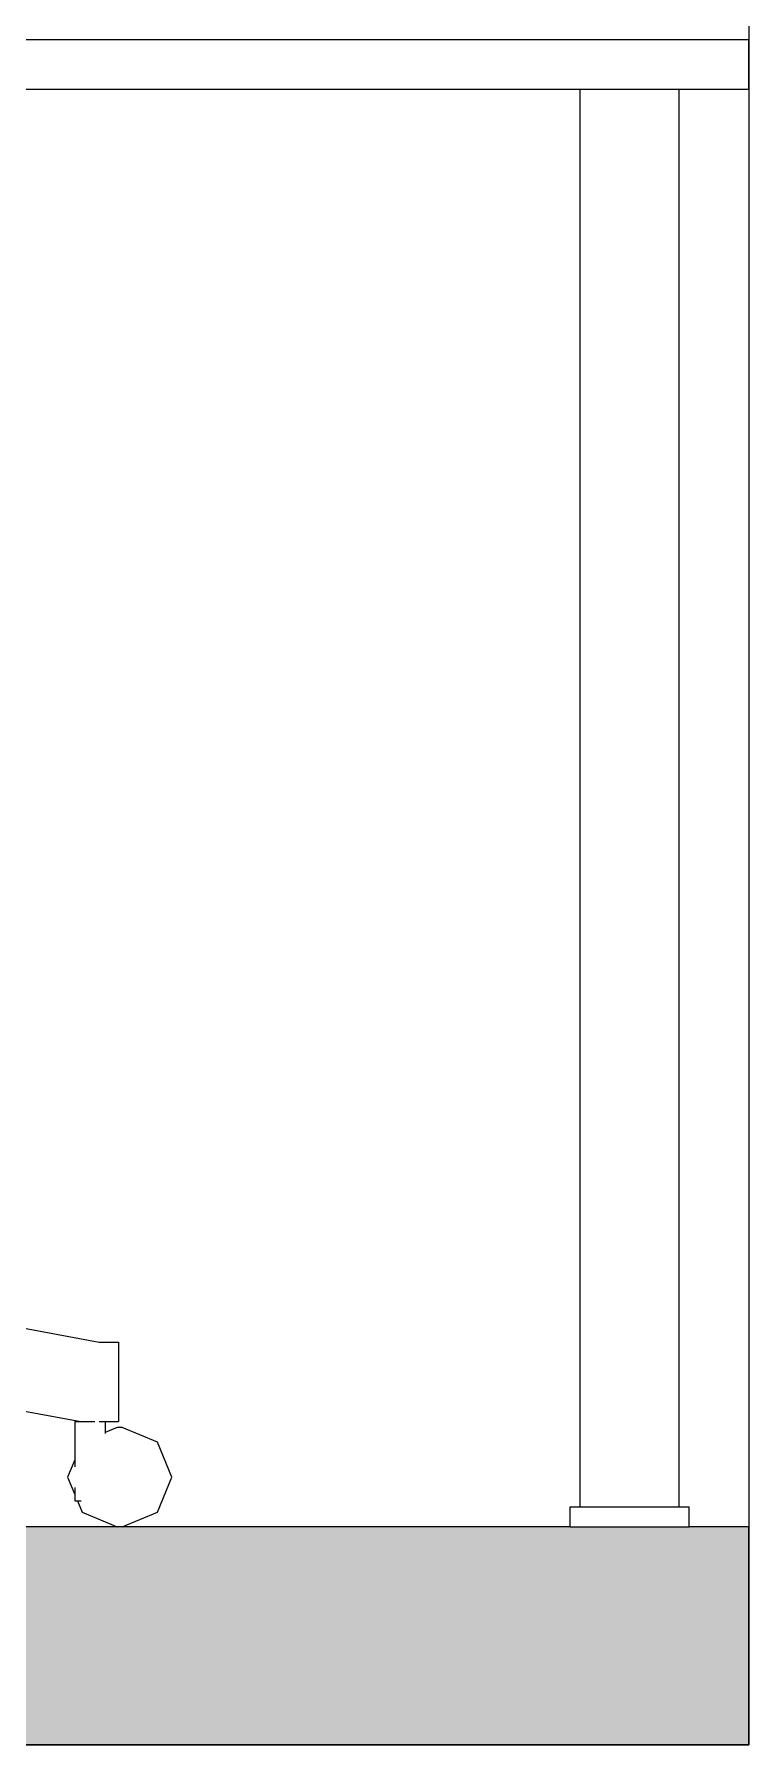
# Model space of a CAD drawing. Header units: millimetres. Extents: x 2336463 to 2579121, y 595385 to 778077.
# Drawn here: x 2526734 to 2527094, y 663476 to 664339 of the extents above; entities that cross this region are included whole.
import ezdxf

# ---------------------------------------------------------------- set-up
doc = ezdxf.new("R2010")
doc.units = ezdxf.units.MM
doc.header["$MEASUREMENT"] = 0
doc.linetypes.add('Wipeout_Contour', pattern=[1000, 0, -1000])
doc.layers.add('1 Планировка_Ном._пера__1', color=7, linetype='Continuous', lineweight=13)
doc.layers.add('Конструктив - Стены Несущие_Ном._пера__1', color=7, linetype='Continuous', lineweight=13)
doc.layers.add('Интерьер - Мебель', color=7, linetype='Continuous')
doc.layers.add('Интерьер - Мебель_Ном._пера__62', color=7, linetype='Continuous', lineweight=25, true_color=0xaaaaaa)

msp = doc.modelspace()

# ---------------------------------------------------------------- hatches: boundary and pattern name
at = {"layer": 'Конструктив - Стены Несущие_Ном._пера__1', "linetype": 'Continuous', "lineweight": 13}
h = msp.add_hatch(dxfattribs=at)
h.set_pattern_fill('AR_CONC', style=0, pattern_type=2)
h.set_pattern_definition([(50, (2086872.01, 585813.69), (-182.18467, 15.939086), [19.05, -209.55]), (355, (2086872.01, 585813.69), (-35.24342, 191.056845), [15.24, -167.640584]), (100.451445, (2086887.2, 585812.36), (146.94125, 175.11775), [16.19001, -178.090245]), (46.1842, (2086872.01, 585864.49), (-271.07904, 42.04233), [28.575, -314.325]), (96.63556, (2086894.6, 585860.98), (237.40413, 247.42612), [24.28502, -267.1356]), (351.18415, (2086872.01, 585864.49), (237.40413, 247.42612), [22.85997, -251.45973]), (21, (2086897.41, 585851.79), (-151.61439, 102.2652), [19.05, -209.55]), (326, (2086897.41, 585851.79), (61.80203, 184.18797), [15.24, -167.64]), (71.451445, (2086910.05, 585843.26), (213.41642, 81.92277), [16.19001, -178.08994]), (37.5, (2086872.015, 585813.686), (3.088603, 84.555039), [0, -165.608, 0, -170.18, 0, -168.275]), (7.5, (2086872.015, 585813.69), (66.819663, 100.180575), [0, -97.028, 0, -161.798, 0, -64.135]), (327.5, (2086815.37, 585813.686), (-135.590595, 5.728744), [0, -63.5, 0, -198.12, 0, -262.89]), (317.5, (2086789.97, 585813.69), (148.12918, 25.42649), [0, -82.55, 0, -131.572, 0, -186.69])])
h.paths.add_polyline_path([(2521493.96, 663476.17), (2527093.96, 663476.17), (2527093.96, 663586.17), (2521493.96, 663586.17)])

# ---------------------------------------------------------------- linework, layer by layer
at = {"layer": '1 Планировка_Ном._пера__1', "color": 7, "linetype": 'Continuous', "lineweight": 13}
msp.add_line((2527093.96, 663476.17), (2521493.96, 663476.17), dxfattribs=at)
at = {"layer": 'Конструктив - Стены Несущие_Ном._пера__1', "color": 7, "linetype": 'Continuous', "lineweight": 13, "flags": 128}
msp.add_lwpolyline([(2521493.96, 663476.17), (2527093.96, 663476.17), (2527093.96, 663586.17), (2521493.96, 663586.17)], close=True, dxfattribs=at)

# ---------------------------------------------------------------- wipeouts: each hides what was drawn before it
at = {"color": 254, "linetype": 'Wipeout_Contour', "lineweight": 0, "ltscale": 10449495.82333774}
msp.add_wipeout([(2527093.96, 664336.17), (2525893.96, 664336.17), (2525893.96, 664311.17), (2527093.96, 664311.17)], dxfattribs=at).dxf.layer = 'Интерьер - Мебель'
at = {"color": 254, "linetype": 'Wipeout_Contour', "lineweight": 0, "ltscale": 15674341.37120952}
msp.add_wipeout([(2526766.61, 663679.17), (2526532.76, 663723.31), (2526671.8, 663679.17), (2526674.49, 663679.17), (2526674.49, 663656.56), (2526766.61, 663639.17)], dxfattribs=at).dxf.layer = 'Интерьер - Мебель'
at = {"color": 254, "linetype": 'Wipeout_Contour', "lineweight": 0, "ltscale": 7837329.971659204}
msp.add_wipeout([(2526754.29, 663605.91), (2526754.29, 663599.17), (2526757.51, 663599.17)], dxfattribs=at).dxf.layer = 'Интерьер - Мебель'

# ---------------------------------------------------------------- next in the draw order: linework, layer by layer
at = {"layer": '1 Планировка_Ном._пера__1', "color": 7, "linetype": 'Continuous', "lineweight": 13}
msp.add_line((2527093.96, 668516.17), (2527093.96, 663476.17), dxfattribs=at)
at = {"layer": 'Интерьер - Мебель_Ном._пера__62', "color": 253, "linetype": 'Continuous', "lineweight": 25, "true_color": 0xaaaaaa}
for p, q in [((2525953.96, 664336.17), (2527033.96, 664336.17)), ((2527033.96, 664336.17), (2527063.96, 664336.17)), ((2527063.96, 664336.17), (2527093.96, 664336.17)), ((2527093.96, 664311.17), (2527093.96, 664336.17))]:
    msp.add_line(p, q, dxfattribs=at)

# ---------------------------------------------------------------- next in the draw order: wipeouts: each hides what was drawn before it
at = {"color": 254, "linetype": 'Wipeout_Contour', "lineweight": 0, "ltscale": 10451126.16041707}
msp.add_wipeout([(2527008.96, 663596.17), (2527016.28, 663596.17), (2527016.28, 664311.17), (2527008.96, 664311.17)], dxfattribs=at).dxf.layer = 'Интерьер - Мебель'
at = {"color": 254, "linetype": 'Wipeout_Contour', "lineweight": 0, "ltscale": 10449675.84054886}
msp.add_wipeout([(2526766.61, 663639.17), (2526674.49, 663656.56), (2526674.49, 663654.44), (2526757.28, 663639.17)], dxfattribs=at).dxf.layer = 'Интерьер - Мебель'

# ---------------------------------------------------------------- next in the draw order: wipeouts: each hides what was drawn before it
at = {"color": 254, "linetype": 'Wipeout_Contour', "lineweight": 0, "ltscale": 10451174.51909354}
msp.add_wipeout([(2527016.28, 663596.17), (2527033.96, 663596.17), (2527033.96, 664311.17), (2527016.28, 664311.17)], dxfattribs=at).dxf.layer = 'Интерьер - Мебель'
at = {"color": 254, "linetype": 'Wipeout_Contour', "lineweight": 0, "ltscale": 10449892.00652955}
msp.add_wipeout([(2526766.61, 663679.17), (2526766.61, 663639.17), (2526775.39, 663639.17), (2526775.39, 663679.17)], dxfattribs=at).dxf.layer = 'Интерьер - Мебель'
at = {"color": 254, "linetype": 'Wipeout_Contour', "lineweight": 0, "ltscale": 10449805.42625935}
msp.add_wipeout([(2526758.29, 663639.17), (2526754.29, 663639.17), (2526754.29, 663616.42), (2526758.29, 663624.8)], dxfattribs=at).dxf.layer = 'Интерьер - Мебель'

# ---------------------------------------------------------------- next in the draw order: linework, layer by layer
at = {"layer": 'Интерьер - Мебель_Ном._пера__62', "color": 253, "linetype": 'Continuous', "lineweight": 25, "true_color": 0xaaaaaa}
msp.add_line((2526516.47, 663726.39), (2526766.61, 663679.17), dxfattribs=at)

# ---------------------------------------------------------------- next in the draw order: wipeouts: each hides what was drawn before it
at = {"color": 254, "linetype": 'Wipeout_Contour', "lineweight": 0, "ltscale": 10451242.90861289}
msp.add_wipeout([(2527033.96, 663596.17), (2527051.64, 663596.17), (2527051.64, 664311.17), (2527033.96, 664311.17)], dxfattribs=at).dxf.layer = 'Интерьер - Мебель'
at = {"color": 254, "linetype": 'Wipeout_Contour', "lineweight": 0, "ltscale": 10449910.7540068}
msp.add_wipeout([(2526776.3, 663679.17), (2526775.39, 663679.17), (2526775.39, 663639.17), (2526776.3, 663639.17)], dxfattribs=at).dxf.layer = 'Интерьер - Мебель'
at = {"color": 254, "linetype": 'Wipeout_Contour', "lineweight": 0, "ltscale": 10449851.59438322}
msp.add_wipeout([(2526764.43, 663630.64), (2526769.12, 663632.73), (2526769.12, 663639.17), (2526764.43, 663639.17)], dxfattribs=at).dxf.layer = 'Интерьер - Мебель'
at = {"color": 254, "linetype": 'Wipeout_Contour', "lineweight": 0, "ltscale": 10450741.18135641}
msp.add_wipeout([(2527003.96, 663586.17), (2527012.75, 663586.17), (2527012.75, 663596.17), (2527003.96, 663596.17)], dxfattribs=at).dxf.layer = 'Интерьер - Мебель'

# ---------------------------------------------------------------- next in the draw order: linework, layer by layer
at = {"layer": 'Интерьер - Мебель_Ном._пера__62', "color": 253, "linetype": 'Continuous', "lineweight": 25, "true_color": 0xaaaaaa}
for p, q in [((2526766.61, 663679.17), (2526775.39, 663679.17)), ((2526775.39, 663679.17), (2526776.3, 663679.17)), ((2527003.96, 663586.17), (2527003.96, 663596.17))]:
    msp.add_line(p, q, dxfattribs=at)

# ---------------------------------------------------------------- next in the draw order: wipeouts: each hides what was drawn before it
at = {"color": 254, "linetype": 'Wipeout_Contour', "lineweight": 0, "ltscale": 10451291.2673222}
msp.add_wipeout([(2527051.64, 663596.17), (2527058.96, 663596.17), (2527058.96, 664311.17), (2527051.64, 664311.17)], dxfattribs=at).dxf.layer = 'Интерьер - Мебель'
at = {"color": 254, "linetype": 'Wipeout_Contour', "lineweight": 0, "ltscale": 13062283.49028305}
msp.add_wipeout([(2526758.29, 663639.17), (2526758.29, 663624.8), (2526760, 663628.84), (2526764.43, 663630.64), (2526764.43, 663639.17)], dxfattribs=at).dxf.layer = 'Интерьер - Мебель'
at = {"color": 254, "linetype": 'Wipeout_Contour', "lineweight": 0, "ltscale": 10449862.19699448}
msp.add_wipeout([(2526769.12, 663639.17), (2526769.12, 663632.73), (2526769.6, 663633.19), (2526769.6, 663639.17)], dxfattribs=at).dxf.layer = 'Интерьер - Мебель'
at = {"color": 254, "linetype": 'Wipeout_Contour', "lineweight": 0, "ltscale": 10450799.2138104}
msp.add_wipeout([(2527012.75, 663586.17), (2527033.96, 663586.17), (2527033.96, 663596.17), (2527012.75, 663596.17)], dxfattribs=at).dxf.layer = 'Интерьер - Мебель'

# ---------------------------------------------------------------- next in the draw order: linework, layer by layer
at = {"layer": 'Интерьер - Мебель_Ном._пера__62', "color": 253, "linetype": 'Continuous', "lineweight": 25, "true_color": 0xaaaaaa}
for p, q in [((2525893.96, 664311.17), (2527093.96, 664311.17)), ((2527008.96, 663596.17), (2527008.96, 664311.17)), ((2527003.96, 663596.17), (2527012.75, 663596.17)), ((2527003.96, 663586.17), (2527012.75, 663586.17))]:
    msp.add_line(p, q, dxfattribs=at)

# ---------------------------------------------------------------- next in the draw order: wipeouts: each hides what was drawn before it
at = {"color": 254, "linetype": 'Wipeout_Contour', "lineweight": 0, "ltscale": 10449859.82178458}
msp.add_wipeout([(2526778.22, 663636.17), (2526760.52, 663628.84), (2526762.96, 663626.72), (2526778.53, 663633.17)], dxfattribs=at).dxf.layer = 'Интерьер - Мебель'
at = {"color": 254, "linetype": 'Wipeout_Contour', "lineweight": 0, "ltscale": 10450881.28412696}
msp.add_wipeout([(2527033.96, 663586.17), (2527055.17, 663586.17), (2527055.17, 663596.17), (2527033.96, 663596.17)], dxfattribs=at).dxf.layer = 'Интерьер - Мебель'

# ---------------------------------------------------------------- next in the draw order: linework, layer by layer
at = {"layer": 'Интерьер - Мебель_Ном._пера__62', "color": 253, "linetype": 'Continuous', "lineweight": 25, "true_color": 0xaaaaaa}
for p, q in [((2527012.75, 663596.17), (2527033.96, 663596.17)), ((2527012.75, 663586.17), (2527033.96, 663586.17))]:
    msp.add_line(p, q, dxfattribs=at)

# ---------------------------------------------------------------- next in the draw order: wipeouts: each hides what was drawn before it
at = {"color": 254, "linetype": 'Wipeout_Contour', "lineweight": 0, "ltscale": 10449802.40509619}
msp.add_wipeout([(2526753.19, 663611.17), (2526756.51, 663611.17), (2526762.96, 663626.72), (2526760.52, 663628.84)], dxfattribs=at).dxf.layer = 'Интерьер - Мебель'
at = {"color": 254, "linetype": 'Wipeout_Contour', "lineweight": 0, "ltscale": 10450939.31662773}
msp.add_wipeout([(2527055.17, 663586.17), (2527063.96, 663586.17), (2527063.96, 663596.17), (2527055.17, 663596.17)], dxfattribs=at).dxf.layer = 'Интерьер - Мебель'

# ---------------------------------------------------------------- next in the draw order: linework, layer by layer
at = {"layer": 'Интерьер - Мебель_Ном._пера__62', "color": 253, "linetype": 'Continuous', "lineweight": 25, "true_color": 0xaaaaaa}
for p, q in [((2527058.96, 663596.17), (2527058.96, 664311.17)), ((2527033.96, 663596.17), (2527055.17, 663596.17)), ((2527055.17, 663596.17), (2527063.96, 663596.17)), ((2527063.96, 663586.17), (2527063.96, 663596.17)), ((2527033.96, 663586.17), (2527055.17, 663586.17)), ((2527055.17, 663586.17), (2527063.96, 663586.17))]:
    msp.add_line(p, q, dxfattribs=at)

# ---------------------------------------------------------------- next in the draw order: wipeouts: each hides what was drawn before it
at = {"color": 254, "linetype": 'Wipeout_Contour', "lineweight": 0, "ltscale": 10449785.58194713}
msp.add_wipeout([(2526756.51, 663611.17), (2526753.19, 663611.17), (2526760.52, 663593.49), (2526762.96, 663595.61)], dxfattribs=at).dxf.layer = 'Интерьер - Мебель'

# ---------------------------------------------------------------- next in the draw order: wipeouts: each hides what was drawn before it
at = {"color": 254, "linetype": 'Wipeout_Contour', "lineweight": 0, "ltscale": 10449819.10734609}
msp.add_wipeout([(2526762.96, 663595.61), (2526760.52, 663593.49), (2526778.22, 663586.17), (2526778.53, 663589.17)], dxfattribs=at).dxf.layer = 'Интерьер - Мебель'

# ---------------------------------------------------------------- next in the draw order: wipeouts: each hides what was drawn before it
at = {"color": 254, "linetype": 'Wipeout_Contour', "lineweight": 0, "ltscale": 10449883.64677509}
msp.add_wipeout([(2526794.1, 663595.61), (2526778.53, 663589.17), (2526778.22, 663586.17), (2526795.91, 663593.49)], dxfattribs=at).dxf.layer = 'Интерьер - Мебель'

# ---------------------------------------------------------------- next in the draw order: wipeouts: each hides what was drawn before it
at = {"color": 254, "linetype": 'Wipeout_Contour', "lineweight": 0, "ltscale": 10449941.10144704}
msp.add_wipeout([(2526800.55, 663611.17), (2526794.1, 663595.61), (2526795.91, 663593.49), (2526803.24, 663611.17)], dxfattribs=at).dxf.layer = 'Интерьер - Мебель'

# ---------------------------------------------------------------- next in the draw order: wipeouts: each hides what was drawn before it
at = {"color": 254, "linetype": 'Wipeout_Contour', "lineweight": 0, "ltscale": 10449957.9243877}
msp.add_wipeout([(2526794.1, 663626.72), (2526800.55, 663611.17), (2526803.24, 663611.17), (2526795.91, 663628.84)], dxfattribs=at).dxf.layer = 'Интерьер - Мебель'

# ---------------------------------------------------------------- next in the draw order: wipeouts: each hides what was drawn before it
at = {"color": 254, "linetype": 'Wipeout_Contour', "lineweight": 0, "ltscale": 10449924.36100401}
msp.add_wipeout([(2526778.53, 663633.17), (2526794.1, 663626.72), (2526795.91, 663628.84), (2526778.22, 663636.17)], dxfattribs=at).dxf.layer = 'Интерьер - Мебель'

# ---------------------------------------------------------------- next in the draw order: wipeouts: each hides what was drawn before it
at = {"color": 254, "linetype": 'Wipeout_Contour', "lineweight": 0, "ltscale": 20899710.04690356}
msp.add_wipeout([(2526760, 663628.84), (2526760.52, 663628.84), (2526778.22, 663636.17), (2526775.7, 663636.17), (2526769.6, 663633.64), (2526769.6, 663633.19), (2526769.12, 663632.73), (2526764.43, 663630.64)], dxfattribs=at).dxf.layer = 'Интерьер - Мебель'

# ---------------------------------------------------------------- next in the draw order: linework, layer by layer
at = {"layer": 'Интерьер - Мебель_Ном._пера__62', "color": 253, "linetype": 'Continuous', "lineweight": 25, "true_color": 0xaaaaaa}
for p, q in [((2526776.3, 663679.17), (2526776.3, 663639.17)), ((2526674.49, 663654.44), (2526757.28, 663639.17)), ((2526754.29, 663639.17), (2526758.29, 663639.17)), ((2526758.29, 663639.17), (2526764.43, 663639.17)), ((2526766.61, 663639.17), (2526775.39, 663639.17)), ((2526775.39, 663639.17), (2526776.3, 663639.17))]:
    msp.add_line(p, q, dxfattribs=at)

# ---------------------------------------------------------------- next in the draw order: wipeouts: each hides what was drawn before it
at = {"color": 254, "linetype": 'Wipeout_Contour', "lineweight": 0, "ltscale": 18287139.17664259}
msp.add_wipeout([(2526750.68, 663611.17), (2526753.19, 663611.17), (2526760.52, 663628.84), (2526760, 663628.84), (2526758.29, 663624.8), (2526754.29, 663616.42), (2526754.29, 663619.87)], dxfattribs=at).dxf.layer = 'Интерьер - Мебель'

# ---------------------------------------------------------------- next in the draw order: wipeouts: each hides what was drawn before it
at = {"color": 254, "linetype": 'Wipeout_Contour', "lineweight": 0, "ltscale": 20899548.0601682}
msp.add_wipeout([(2526753.19, 663611.17), (2526750.68, 663611.17), (2526754.29, 663602.46), (2526754.29, 663605.91), (2526757.51, 663599.17), (2526755.65, 663599.17), (2526758.01, 663593.49), (2526760.52, 663593.49)], dxfattribs=at).dxf.layer = 'Интерьер - Мебель'

# ---------------------------------------------------------------- next in the draw order: wipeouts: each hides what was drawn before it
at = {"color": 254, "linetype": 'Wipeout_Contour', "lineweight": 0, "ltscale": 10449810.3680409}
msp.add_wipeout([(2526778.22, 663586.17), (2526760.52, 663593.49), (2526758.01, 663593.49), (2526775.7, 663586.17)], dxfattribs=at).dxf.layer = 'Интерьер - Мебель'

# ---------------------------------------------------------------- next in the draw order: wipeouts: each hides what was drawn before it
at = {"color": 254, "linetype": 'Wipeout_Contour', "lineweight": 0, "ltscale": 20899744.7173163}
msp.add_wipeout([(2526762.96, 663626.72), (2526756.51, 663611.17), (2526762.96, 663595.61), (2526778.53, 663589.17), (2526794.1, 663595.61), (2526800.55, 663611.17), (2526794.1, 663626.72), (2526778.53, 663633.17)], dxfattribs=at).dxf.layer = 'Интерьер - Мебель'

# ---------------------------------------------------------------- next in the draw order: linework, layer by layer
at = {"layer": 'Интерьер - Мебель_Ном._пера__62', "color": 253, "linetype": 'Continuous', "lineweight": 25, "true_color": 0xaaaaaa}
for p, q in [((2526754.29, 663639.17), (2526754.29, 663616.42)), ((2526769.6, 663639.17), (2526769.6, 663633.19)), ((2526775.7, 663636.17), (2526769.6, 663633.64)), ((2526778.22, 663636.17), (2526775.7, 663636.17)), ((2526795.91, 663628.84), (2526778.22, 663636.17)), ((2526803.24, 663611.17), (2526795.91, 663628.84)), ((2526754.29, 663619.87), (2526750.68, 663611.17)), ((2526750.68, 663611.17), (2526754.29, 663602.46)), ((2526754.29, 663605.91), (2526754.29, 663599.17)), ((2526795.91, 663593.49), (2526803.24, 663611.17)), ((2526754.29, 663599.17), (2526757.51, 663599.17)), ((2526755.65, 663599.17), (2526758.01, 663593.49)), ((2526758.01, 663593.49), (2526775.7, 663586.17)), ((2526778.22, 663586.17), (2526795.91, 663593.49)), ((2526778.22, 663586.17), (2526775.7, 663586.17))]:
    msp.add_line(p, q, dxfattribs=at)

doc.saveas('drawing.dxf')
